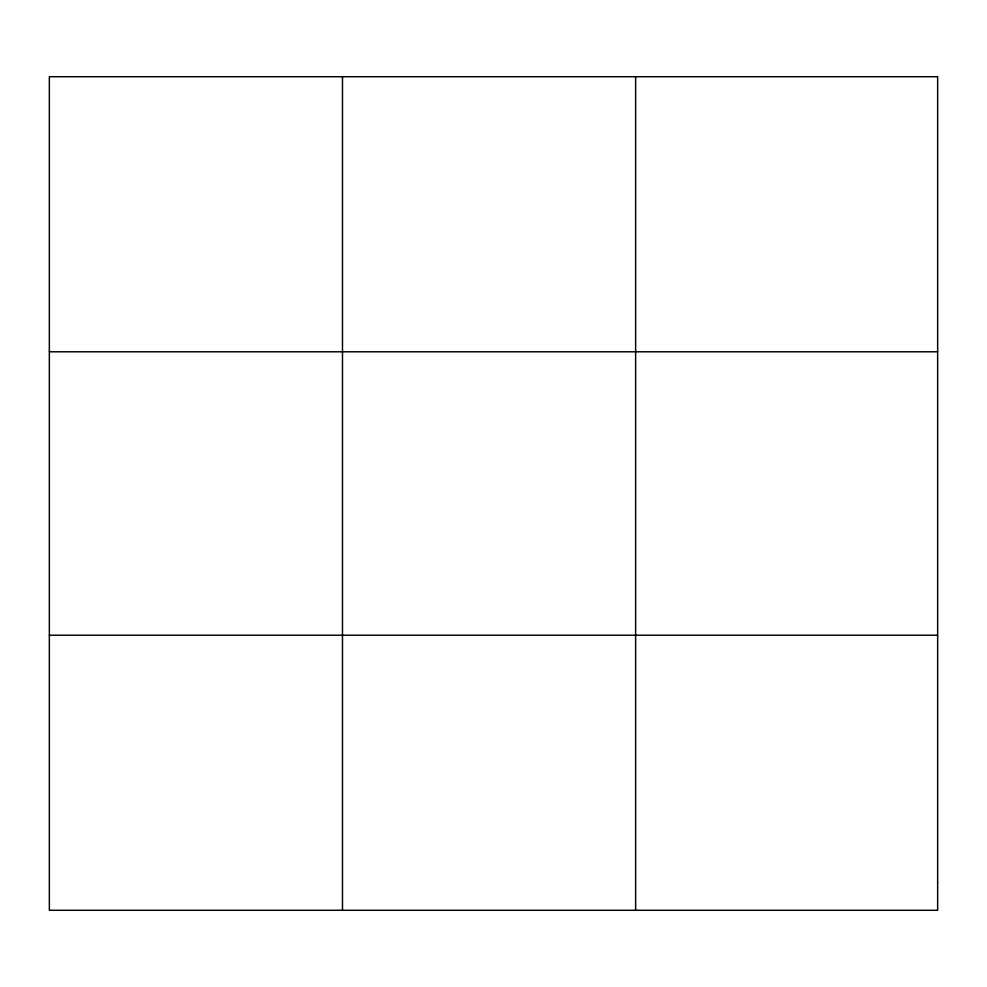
<?xml version="1.0" encoding="UTF-8"?>
<svg xmlns="http://www.w3.org/2000/svg" width="987" height="987" viewBox="0 0 987 987"><rect width="100%" height="100%" fill="white"/><g stroke="black" fill="none" stroke-linecap="round" stroke-linejoin="round"><path stroke-width="1.48" d="M342.489 76.715L342.489 910.285M635.628 76.715L635.628 910.285M49.35 351.791L937.65 351.791M49.35 635.209L937.65 635.209M937.65 882.773L937.65 910.285L49.35 910.285L49.35 76.715L937.65 76.715L937.65 882.773"/></g></svg>
